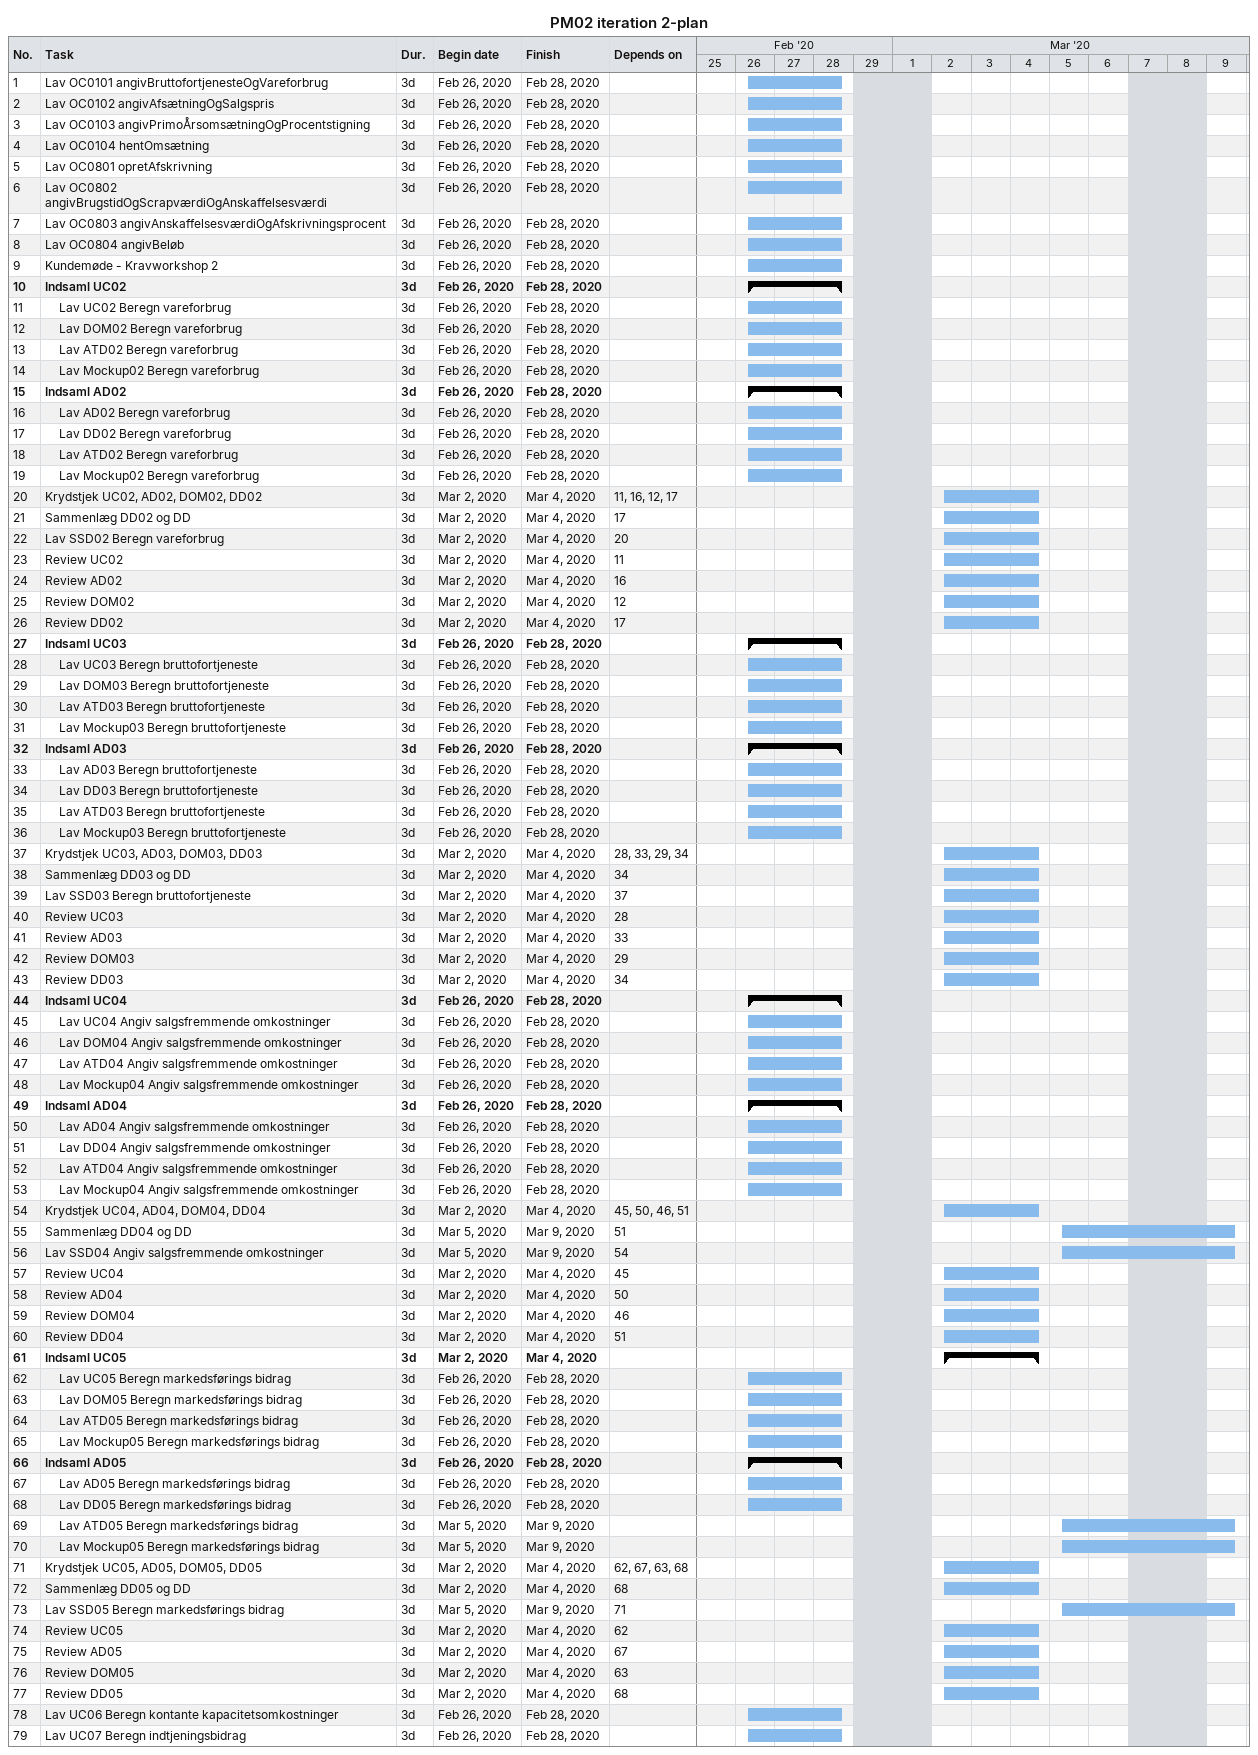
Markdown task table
PM02 iteration 2-plan

| ID | Level | Task | Duration | Start | Finish | Predecessors |
|---|---|---|---|---|---|---|
| 1 | 1 | Lav OC0101 angivBruttofortjenesteOgVareforbrug | 3d | 2020-02-26 | 2020-02-28 |  |
| 2 | 1 | Lav OC0102 angivAfsætningOgSalgspris | 3d | 2020-02-26 | 2020-02-28 |  |
| 3 | 1 | Lav OC0103 angivPrimoÅrsomsætningOgProcentstigning | 3d | 2020-02-26 | 2020-02-28 |  |
| 4 | 1 | Lav OC0104 hentOmsætning | 3d | 2020-02-26 | 2020-02-28 |  |
| 5 | 1 | Lav OC0801 opretAfskrivning | 3d | 2020-02-26 | 2020-02-28 |  |
| 6 | 1 | Lav OC0802 angivBrugstidOgScrapværdiOgAnskaffelsesværdi | 3d | 2020-02-26 | 2020-02-28 |  |
| 7 | 1 | Lav OC0803 angivAnskaffelsesværdiOgAfskrivningsprocent | 3d | 2020-02-26 | 2020-02-28 |  |
| 8 | 1 | Lav OC0804 angivBeløb | 3d | 2020-02-26 | 2020-02-28 |  |
| 9 | 1 | Kundemøde - Kravworkshop 2 | 3d | 2020-02-26 | 2020-02-28 |  |
| 10 | 1 | **Indsaml UC02** | 3d | 2020-02-26 | 2020-02-28 |  |
| 11 | 2 | Lav UC02 Beregn vareforbrug | 3d | 2020-02-26 | 2020-02-28 |  |
| 12 | 2 | Lav DOM02 Beregn vareforbrug | 3d | 2020-02-26 | 2020-02-28 |  |
| 13 | 2 | Lav ATD02 Beregn vareforbrug | 3d | 2020-02-26 | 2020-02-28 |  |
| 14 | 2 | Lav Mockup02 Beregn vareforbrug | 3d | 2020-02-26 | 2020-02-28 |  |
| 15 | 1 | **Indsaml AD02** | 3d | 2020-02-26 | 2020-02-28 |  |
| 16 | 2 | Lav AD02 Beregn vareforbrug | 3d | 2020-02-26 | 2020-02-28 |  |
| 17 | 2 | Lav DD02 Beregn vareforbrug | 3d | 2020-02-26 | 2020-02-28 |  |
| 18 | 2 | Lav ATD02 Beregn vareforbrug | 3d | 2020-02-26 | 2020-02-28 |  |
| 19 | 2 | Lav Mockup02 Beregn vareforbrug | 3d | 2020-02-26 | 2020-02-28 |  |
| 20 | 1 | Krydstjek UC02, AD02, DOM02, DD02 | 3d | 2020-03-02 | 2020-03-04 | 11, 16, 12, 17 |
| 21 | 1 | Sammenlæg DD02 og DD | 3d | 2020-03-02 | 2020-03-04 | 17 |
| 22 | 1 | Lav SSD02 Beregn vareforbrug | 3d | 2020-03-02 | 2020-03-04 | 20 |
| 23 | 1 | Review UC02 | 3d | 2020-03-02 | 2020-03-04 | 11 |
| 24 | 1 | Review AD02 | 3d | 2020-03-02 | 2020-03-04 | 16 |
| 25 | 1 | Review DOM02 | 3d | 2020-03-02 | 2020-03-04 | 12 |
| 26 | 1 | Review DD02 | 3d | 2020-03-02 | 2020-03-04 | 17 |
| 27 | 1 | **Indsaml UC03** | 3d | 2020-02-26 | 2020-02-28 |  |
| 28 | 2 | Lav UC03 Beregn bruttofortjeneste | 3d | 2020-02-26 | 2020-02-28 |  |
| 29 | 2 | Lav DOM03 Beregn bruttofortjeneste | 3d | 2020-02-26 | 2020-02-28 |  |
| 30 | 2 | Lav ATD03 Beregn bruttofortjeneste | 3d | 2020-02-26 | 2020-02-28 |  |
| 31 | 2 | Lav Mockup03 Beregn bruttofortjeneste | 3d | 2020-02-26 | 2020-02-28 |  |
| 32 | 1 | **Indsaml AD03** | 3d | 2020-02-26 | 2020-02-28 |  |
| 33 | 2 | Lav AD03 Beregn bruttofortjeneste | 3d | 2020-02-26 | 2020-02-28 |  |
| 34 | 2 | Lav DD03 Beregn bruttofortjeneste | 3d | 2020-02-26 | 2020-02-28 |  |
| 35 | 2 | Lav ATD03 Beregn bruttofortjeneste | 3d | 2020-02-26 | 2020-02-28 |  |
| 36 | 2 | Lav Mockup03 Beregn bruttofortjeneste | 3d | 2020-02-26 | 2020-02-28 |  |
| 37 | 1 | Krydstjek UC03, AD03, DOM03, DD03 | 3d | 2020-03-02 | 2020-03-04 | 28, 33, 29, 34 |
| 38 | 1 | Sammenlæg DD03 og DD | 3d | 2020-03-02 | 2020-03-04 | 34 |
| 39 | 1 | Lav SSD03 Beregn bruttofortjeneste | 3d | 2020-03-02 | 2020-03-04 | 37 |
| 40 | 1 | Review UC03 | 3d | 2020-03-02 | 2020-03-04 | 28 |
| 41 | 1 | Review AD03 | 3d | 2020-03-02 | 2020-03-04 | 33 |
| 42 | 1 | Review DOM03 | 3d | 2020-03-02 | 2020-03-04 | 29 |
| 43 | 1 | Review DD03 | 3d | 2020-03-02 | 2020-03-04 | 34 |
| 44 | 1 | **Indsaml UC04** | 3d | 2020-02-26 | 2020-02-28 |  |
| 45 | 2 | Lav UC04 Angiv salgsfremmende omkostninger | 3d | 2020-02-26 | 2020-02-28 |  |
| 46 | 2 | Lav DOM04 Angiv salgsfremmende omkostninger | 3d | 2020-02-26 | 2020-02-28 |  |
| 47 | 2 | Lav ATD04 Angiv salgsfremmende omkostninger | 3d | 2020-02-26 | 2020-02-28 |  |
| 48 | 2 | Lav Mockup04 Angiv salgsfremmende omkostninger | 3d | 2020-02-26 | 2020-02-28 |  |
| 49 | 1 | **Indsaml AD04** | 3d | 2020-02-26 | 2020-02-28 |  |
| 50 | 2 | Lav AD04 Angiv salgsfremmende omkostninger | 3d | 2020-02-26 | 2020-02-28 |  |
| 51 | 2 | Lav DD04 Angiv salgsfremmende omkostninger | 3d | 2020-02-26 | 2020-02-28 |  |
| 52 | 2 | Lav ATD04 Angiv salgsfremmende omkostninger | 3d | 2020-02-26 | 2020-02-28 |  |
| 53 | 2 | Lav Mockup04 Angiv salgsfremmende omkostninger | 3d | 2020-02-26 | 2020-02-28 |  |
| 54 | 1 | Krydstjek UC04, AD04, DOM04, DD04 | 3d | 2020-03-02 | 2020-03-04 | 45, 50, 46, 51 |
| 55 | 1 | Sammenlæg DD04 og DD | 3d | 2020-03-05 | 2020-03-09 | 51 |
| 56 | 1 | Lav SSD04 Angiv salgsfremmende omkostninger | 3d | 2020-03-05 | 2020-03-09 | 54 |
| 57 | 1 | Review UC04 | 3d | 2020-03-02 | 2020-03-04 | 45 |
| 58 | 1 | Review AD04 | 3d | 2020-03-02 | 2020-03-04 | 50 |
| 59 | 1 | Review DOM04 | 3d | 2020-03-02 | 2020-03-04 | 46 |
| 60 | 1 | Review DD04 | 3d | 2020-03-02 | 2020-03-04 | 51 |
| 61 | 1 | **Indsaml UC05** | 3d | 2020-03-02 | 2020-03-04 |  |
| 62 | 2 | Lav UC05 Beregn markedsførings bidrag | 3d | 2020-02-26 | 2020-02-28 |  |
| 63 | 2 | Lav DOM05 Beregn markedsførings bidrag | 3d | 2020-02-26 | 2020-02-28 |  |
| 64 | 2 | Lav ATD05 Beregn markedsførings bidrag | 3d | 2020-02-26 | 2020-02-28 |  |
| 65 | 2 | Lav Mockup05 Beregn markedsførings bidrag | 3d | 2020-02-26 | 2020-02-28 |  |
| 66 | 1 | **Indsaml AD05** | 3d | 2020-02-26 | 2020-02-28 |  |
| 67 | 2 | Lav AD05 Beregn markedsførings bidrag | 3d | 2020-02-26 | 2020-02-28 |  |
| 68 | 2 | Lav DD05 Beregn markedsførings bidrag | 3d | 2020-02-26 | 2020-02-28 |  |
| 69 | 2 | Lav ATD05 Beregn markedsførings bidrag | 3d | 2020-03-05 | 2020-03-09 |  |
| 70 | 2 | Lav Mockup05 Beregn markedsførings bidrag | 3d | 2020-03-05 | 2020-03-09 |  |
| 71 | 1 | Krydstjek UC05, AD05, DOM05, DD05 | 3d | 2020-03-02 | 2020-03-04 | 62, 67, 63, 68 |
| 72 | 1 | Sammenlæg DD05 og DD | 3d | 2020-03-02 | 2020-03-04 | 68 |
| 73 | 1 | Lav SSD05 Beregn markedsførings bidrag | 3d | 2020-03-05 | 2020-03-09 | 71 |
| 74 | 1 | Review UC05 | 3d | 2020-03-02 | 2020-03-04 | 62 |
| 75 | 1 | Review AD05 | 3d | 2020-03-02 | 2020-03-04 | 67 |
| 76 | 1 | Review DOM05 | 3d | 2020-03-02 | 2020-03-04 | 63 |
| 77 | 1 | Review DD05 | 3d | 2020-03-02 | 2020-03-04 | 68 |
| 78 | 1 | Lav UC06 Beregn kontante kapacitetsomkostninger | 3d | 2020-02-26 | 2020-02-28 |  |
| 79 | 1 | Lav UC07 Beregn indtjeningsbidrag | 3d | 2020-02-26 | 2020-02-28 |  |
